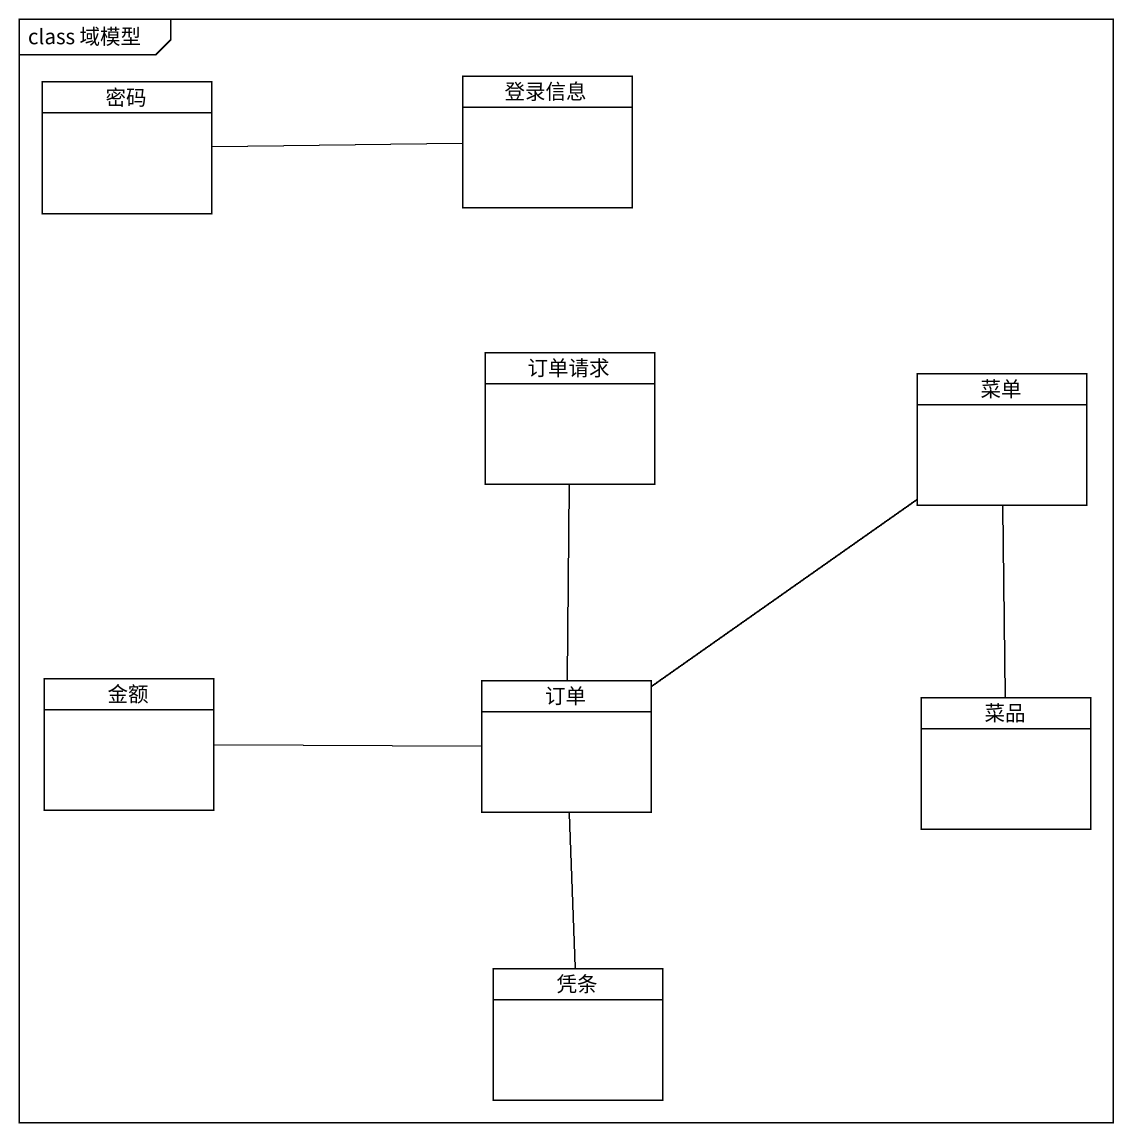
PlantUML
@startuml
mainframe class 域模型
hide circle
hide empty members
class 密码
class 登录信息
class 订单请求
class 菜单
class 金额
class 订单
class 菜品
class 凭条
密码 -right- 登录信息
订单请求 -- 订单
菜单 -- 菜品
订单 -up- 菜单
订单 -left- 金额
订单 -- 凭条
@enduml
